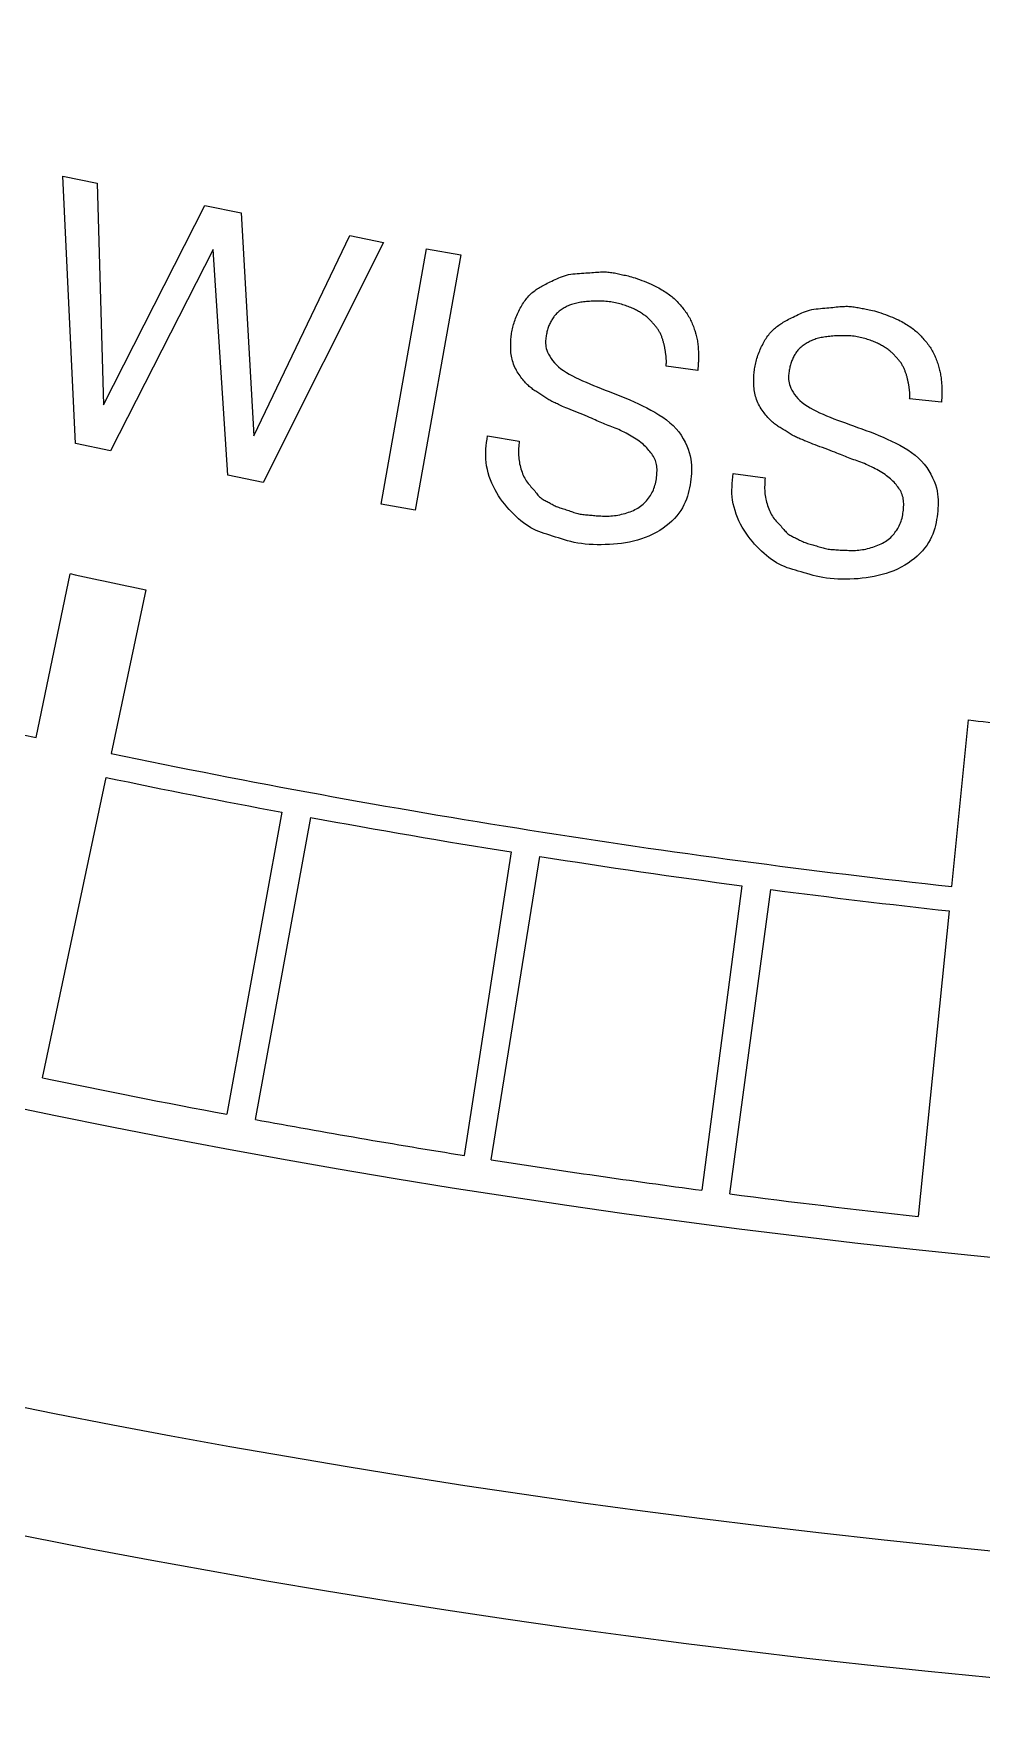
# Model space of a CAD drawing. Extents: x -19.1 to 19.1, y -19.1 to 19.1.
# Drawn here: x -3.735 to -1.853, y -19.15 to -15.799 of the extents above; entities that cross this region are included whole.
import ezdxf

# ---------------------------------------------------------------- set-up
doc = ezdxf.new("R2010")
doc.units = 0
doc.header["$LTSCALE"] = 32.67
doc.layers.add('G_OM_TRIE_D_ESQUISSE__ISO_', color=7, linetype='Continuous')
doc.layers.add('VISIBLE__ISO_', color=7, linetype='Continuous')

msp = doc.modelspace()

# ---------------------------------------------------------------- linework, layer by layer
at = {"layer": 'G_OM_TRIE_D_ESQUISSE__ISO_', "color": 7, "linetype": 'Continuous'}
msp.add_circle((0, 0), 18.9, dxfattribs=at)
at = {"layer": 'VISIBLE__ISO_', "color": 7, "linetype": 'Continuous'}
for p, q in [((-3.6522, -16.6128), (-3.6773, -16.0818)), ((-3.6773, -16.0818), (-3.6088, -16.0959)), ((-3.6088, -16.0959), (-3.5968, -16.5358)), ((-3.5968, -16.5358), (-3.3955, -16.14)), ((-3.3955, -16.14), (-3.3227, -16.1549)), ((-3.3227, -16.1549), (-3.298, -16.5977)), ((-3.298, -16.5977), (-3.1074, -16.1996)), ((-3.0401, -16.2134), (-3.2794, -16.69)), ((-3.1074, -16.1996), (-3.0401, -16.2134)), ((-3.3783, -16.2277), (-3.5823, -16.6273)), ((-3.3492, -16.6754), (-3.3783, -16.2277)), ((-3.0448, -16.7329), (-2.9545, -16.2261)), ((-2.8868, -16.2382), (-2.9774, -16.745)), ((-2.9545, -16.2261), (-2.8868, -16.2382)), ((-2.4159, -16.4676), (-2.4789, -16.4592)), ((-1.9317, -16.5305), (-1.9948, -16.524)), ((-3.5823, -16.6273), (-3.6522, -16.6128)), ((-2.8336, -16.5973), (-2.7706, -16.608)), ((-3.2794, -16.69), (-3.3492, -16.6754)), ((-2.3455, -16.6722), (-2.2822, -16.681)), ((-2.9774, -16.745), (-3.0448, -16.7329)), ((-3.7302, -17.1966), (-3.6625, -16.8712)), ((-3.5123, -16.9031), (-3.5813, -17.2282)), ((-1.9113, -17.4924), (-1.8776, -17.1617)), ((-3.718, -17.8724), (-3.5914, -17.2758)), ((-3.2419, -17.3448), (-3.3512, -17.9448)), ((-3.2948, -17.9552), (-3.1849, -17.3553)), ((-2.7867, -17.4237), (-2.8796, -18.0265)), ((-2.826, -18.0349), (-2.7297, -17.4327)), ((-2.328, -17.4909), (-2.4075, -18.0956)), ((-2.352, -18.1029), (-2.2703, -17.4985)), ((-1.9163, -17.5408), (-1.9781, -18.1475))]:
    msp.add_line(p, q, dxfattribs=at)
for points in [[(-2.7706, -16.608), (-2.7709, -16.6115), (-2.7712, -16.6151), (-2.7715, -16.6186), (-2.7717, -16.6222), (-2.7718, -16.6257), (-2.7719, -16.6292), (-2.7719, -16.6327), (-2.7718, -16.6362), (-2.7716, -16.6396), (-2.7713, -16.6431), (-2.7708, -16.6465), (-2.7703, -16.6498), (-2.7697, -16.6532), (-2.7689, -16.6565), (-2.7681, -16.6598), (-2.7671, -16.6631), (-2.7661, -16.6663), (-2.765, -16.6695), (-2.7638, -16.6726), (-2.7626, -16.6757), (-2.7612, -16.6787), (-2.7597, -16.6816), (-2.7581, -16.6843), (-2.7565, -16.687), (-2.7547, -16.6895), (-2.7529, -16.6919), (-2.751, -16.6942), (-2.7491, -16.6964), (-2.7472, -16.6986), (-2.7453, -16.7007), (-2.7434, -16.7028), (-2.7416, -16.7049), (-2.7398, -16.707), (-2.7382, -16.7091), (-2.7365, -16.7112), (-2.7349, -16.7132), (-2.7333, -16.7151), (-2.7317, -16.717), (-2.73, -16.7187), (-2.7283, -16.7202), (-2.7266, -16.7216), (-2.7248, -16.7228), (-2.7229, -16.724), (-2.721, -16.725), (-2.7191, -16.726), (-2.7171, -16.7269), (-2.7152, -16.7279), (-2.7132, -16.7289), (-2.7113, -16.7299), (-2.7093, -16.731), (-2.7074, -16.7322), (-2.7054, -16.7333), (-2.7034, -16.7345), (-2.7013, -16.7356), (-2.6992, -16.7366), (-2.697, -16.7376), (-2.6947, -16.7386), (-2.6923, -16.7394), (-2.6899, -16.7403), (-2.6874, -16.741), (-2.6849, -16.7418), (-2.6824, -16.7426), (-2.6798, -16.7434), (-2.6772, -16.7442), (-2.6747, -16.7451), (-2.6721, -16.7459), (-2.6696, -16.7469), (-2.667, -16.7478), (-2.6645, -16.7486), (-2.6619, -16.7495), (-2.6594, -16.7503), (-2.6568, -16.751), (-2.6543, -16.7516), (-2.6518, -16.7522), (-2.6492, -16.7527), (-2.6467, -16.7531), (-2.6441, -16.7535), (-2.6416, -16.7538), (-2.639, -16.7541), (-2.6364, -16.7544), (-2.6338, -16.7546), (-2.6312, -16.7549), (-2.6285, -16.7551), (-2.6258, -16.7553), (-2.6231, -16.7556), (-2.6202, -16.7558), (-2.6174, -16.756), (-2.6144, -16.7562), (-2.6114, -16.7564), (-2.6083, -16.7566), (-2.6051, -16.7567), (-2.6019, -16.7568), (-2.5986, -16.7569), (-2.5952, -16.7569), (-2.5918, -16.7568), (-2.5884, -16.7566), (-2.5849, -16.7563), (-2.5814, -16.7559), (-2.5779, -16.7554), (-2.5743, -16.7548), (-2.5708, -16.7541), (-2.5673, -16.7533), (-2.5638, -16.7524), (-2.5603, -16.7515), (-2.5569, -16.7504), (-2.5535, -16.7493), (-2.5502, -16.7481), (-2.547, -16.7469), (-2.5438, -16.7455), (-2.5407, -16.744), (-2.5377, -16.7424), (-2.5348, -16.7408), (-2.5321, -16.739), (-2.5294, -16.7372), (-2.5269, -16.7352), (-2.5244, -16.7331), (-2.5221, -16.731), (-2.5198, -16.7287), (-2.5177, -16.7264), (-2.5156, -16.724), (-2.5137, -16.7215), (-2.5118, -16.7189), (-2.51, -16.7162), (-2.5083, -16.7134), (-2.5068, -16.7106), (-2.5053, -16.7077), (-2.504, -16.7048), (-2.5028, -16.7018), (-2.5017, -16.6987), (-2.5008, -16.6956), (-2.5, -16.6925), (-2.4992, -16.6893), (-2.4986, -16.6861), (-2.4981, -16.6829), (-2.4977, -16.6796), (-2.4973, -16.6764), (-2.497, -16.6732), (-2.4968, -16.67), (-2.4967, -16.6668), (-2.4967, -16.6637), (-2.4969, -16.6606), (-2.4972, -16.6576), (-2.4976, -16.6546), (-2.4983, -16.6517), (-2.4991, -16.6489), (-2.5001, -16.6462), (-2.5013, -16.6435), (-2.5026, -16.6409), (-2.504, -16.6384), (-2.5056, -16.6359), (-2.5072, -16.6334), (-2.509, -16.631), (-2.5108, -16.6286), (-2.5127, -16.6263), (-2.5147, -16.6239), (-2.5168, -16.6216), (-2.519, -16.6193), (-2.5213, -16.6171), (-2.5237, -16.6149), (-2.5263, -16.6127), (-2.5291, -16.6105), (-2.5319, -16.6083), (-2.5349, -16.6062), (-2.538, -16.604), (-2.5412, -16.602), (-2.5445, -16.5999), (-2.5479, -16.5979), (-2.5513, -16.596), (-2.5548, -16.594), (-2.5583, -16.5922), (-2.5618, -16.5903), (-2.5654, -16.5886), (-2.569, -16.5869), (-2.5725, -16.5852), (-2.5761, -16.5837), (-2.5796, -16.5822), (-2.5832, -16.5807), (-2.5866, -16.5794), (-2.5901, -16.5781), (-2.5935, -16.5768), (-2.5969, -16.5755), (-2.6002, -16.5742), (-2.6034, -16.5729), (-2.6067, -16.5716), (-2.6098, -16.5703), (-2.613, -16.5689), (-2.6162, -16.5674), (-2.6195, -16.5659), (-2.623, -16.5643), (-2.6267, -16.5627), (-2.6306, -16.5609), (-2.6349, -16.5591), (-2.6395, -16.5572), (-2.6444, -16.5552), (-2.6495, -16.5531), (-2.6546, -16.5511), (-2.6597, -16.5491), (-2.6646, -16.5471), (-2.6693, -16.5452), (-2.6737, -16.5435), (-2.6776, -16.5418), (-2.6811, -16.5403), (-2.6843, -16.5389), (-2.6872, -16.5376), (-2.6899, -16.5364), (-2.6923, -16.5352), (-2.6947, -16.5341), (-2.697, -16.533), (-2.6992, -16.532), (-2.7014, -16.531), (-2.7035, -16.53), (-2.7057, -16.529), (-2.7078, -16.5279), (-2.7099, -16.5269), (-2.7119, -16.5257), (-2.714, -16.5246), (-2.716, -16.5233), (-2.7179, -16.5221), (-2.7199, -16.5207), (-2.7218, -16.5194), (-2.7238, -16.518), (-2.7257, -16.5167), (-2.7276, -16.5153), (-2.7296, -16.514), (-2.7315, -16.5127), (-2.7335, -16.5115), (-2.7354, -16.5103), (-2.7374, -16.509), (-2.7393, -16.5078), (-2.7413, -16.5065), (-2.7432, -16.5052), (-2.7451, -16.5038), (-2.7469, -16.5024), (-2.7487, -16.5009), (-2.7505, -16.4993), (-2.7524, -16.4976), (-2.7542, -16.4959), (-2.756, -16.494), (-2.7578, -16.4921), (-2.7596, -16.4901), (-2.7615, -16.488), (-2.7633, -16.4857), (-2.7652, -16.4834), (-2.7671, -16.481), (-2.7689, -16.4785), (-2.7708, -16.4759), (-2.7725, -16.4732), (-2.7743, -16.4704), (-2.7759, -16.4675), (-2.7775, -16.4645), (-2.779, -16.4615), (-2.7804, -16.4584), (-2.7817, -16.4552), (-2.7828, -16.452), (-2.7839, -16.4488), (-2.7847, -16.4455), (-2.7855, -16.4423), (-2.7861, -16.439), (-2.7865, -16.4357), (-2.7869, -16.4324), (-2.7871, -16.4292), (-2.7873, -16.426), (-2.7874, -16.4228), (-2.7874, -16.4197), (-2.7874, -16.4167), (-2.7874, -16.4137), (-2.7873, -16.4108), (-2.7871, -16.4079), (-2.7869, -16.4051), (-2.7867, -16.4022), (-2.7864, -16.3994), (-2.786, -16.3965), (-2.7856, -16.3936), (-2.7851, -16.3908), (-2.7846, -16.3879), (-2.784, -16.385), (-2.7833, -16.382), (-2.7825, -16.3791), (-2.7817, -16.3761), (-2.7808, -16.3732), (-2.7798, -16.3702), (-2.7788, -16.3672), (-2.7777, -16.3642), (-2.7765, -16.3612), (-2.7752, -16.3583), (-2.7739, -16.3553), (-2.7726, -16.3524), (-2.7712, -16.3496), (-2.7698, -16.3467), (-2.7684, -16.344), (-2.7669, -16.3413), (-2.7654, -16.3386), (-2.7638, -16.336), (-2.7622, -16.3335), (-2.7605, -16.331), (-2.7588, -16.3286), (-2.757, -16.3263), (-2.7551, -16.324), (-2.7532, -16.3218), (-2.7513, -16.3197), (-2.7493, -16.3177), (-2.7473, -16.3157), (-2.7453, -16.3138), (-2.7432, -16.312), (-2.7411, -16.3103), (-2.739, -16.3087), (-2.7369, -16.3072), (-2.7347, -16.3057), (-2.7325, -16.3043), (-2.7302, -16.3029), (-2.7279, -16.3015), (-2.7254, -16.3001), (-2.7229, -16.2987), (-2.7203, -16.2974), (-2.7176, -16.296), (-2.7148, -16.2945), (-2.7119, -16.2931), (-2.7088, -16.2916), (-2.7057, -16.2901), (-2.7024, -16.2886), (-2.6991, -16.287), (-2.6956, -16.2855), (-2.692, -16.2839), (-2.6883, -16.2824), (-2.6844, -16.281), (-2.6805, -16.2796), (-2.6765, -16.2784), (-2.6724, -16.2774), (-2.6682, -16.2766), (-2.6639, -16.276), (-2.6596, -16.2755), (-2.6552, -16.2751), (-2.6509, -16.2748), (-2.6466, -16.2745), (-2.6424, -16.2743), (-2.6383, -16.274), (-2.6342, -16.2738), (-2.6303, -16.2735), (-2.6265, -16.2732), (-2.6228, -16.273), (-2.6192, -16.2727), (-2.6157, -16.2725), (-2.6124, -16.2723), (-2.6091, -16.2721), (-2.606, -16.272), (-2.603, -16.272), (-2.6, -16.272), (-2.5972, -16.2721), (-2.5944, -16.2723), (-2.5917, -16.2725), (-2.589, -16.2728), (-2.5863, -16.2731), (-2.5836, -16.2735), (-2.581, -16.274), (-2.5784, -16.2746), (-2.5757, -16.2751), (-2.5731, -16.2757), (-2.5704, -16.2763), (-2.5678, -16.2769), (-2.5651, -16.2775), (-2.5625, -16.2781), (-2.5597, -16.2787), (-2.5569, -16.2793), (-2.554, -16.28), (-2.5508, -16.2808), (-2.5475, -16.2817), (-2.5439, -16.2828), (-2.54, -16.284), (-2.5358, -16.2855), (-2.5314, -16.2871), (-2.5268, -16.2888), (-2.5221, -16.2906), (-2.5174, -16.2925), (-2.5127, -16.2945), (-2.5083, -16.2964), (-2.5041, -16.2984), (-2.5002, -16.3002), (-2.4966, -16.3021), (-2.4933, -16.3038), (-2.4902, -16.3056), (-2.4873, -16.3073), (-2.4845, -16.309), (-2.4819, -16.3107), (-2.4793, -16.3123), (-2.4768, -16.3141), (-2.4744, -16.3158), (-2.472, -16.3175), (-2.4696, -16.3193), (-2.4673, -16.3211), (-2.4651, -16.323), (-2.4629, -16.3249), (-2.4607, -16.3269), (-2.4586, -16.3289), (-2.4566, -16.331), (-2.4546, -16.3331), (-2.4527, -16.3353), (-2.4508, -16.3375), (-2.4489, -16.3397), (-2.4471, -16.342), (-2.4453, -16.3442), (-2.4435, -16.3465), (-2.4418, -16.3487), (-2.4401, -16.351), (-2.4385, -16.3532), (-2.4369, -16.3555), (-2.4354, -16.3578), (-2.4339, -16.3602), (-2.4325, -16.3626), (-2.4312, -16.365), (-2.43, -16.3675), (-2.4288, -16.3699), (-2.4277, -16.3725), (-2.4266, -16.375), (-2.4256, -16.3776), (-2.4246, -16.3802), (-2.4237, -16.3828), (-2.4228, -16.3854), (-2.4219, -16.388), (-2.4211, -16.3906), (-2.4203, -16.3933), (-2.4195, -16.3959), (-2.4188, -16.3985), (-2.4182, -16.4011), (-2.4176, -16.4037), (-2.4171, -16.4063), (-2.4166, -16.4089), (-2.4162, -16.4115), (-2.4159, -16.4141), (-2.4156, -16.4166), (-2.4153, -16.4192), (-2.4151, -16.4217), (-2.4149, -16.4242), (-2.4148, -16.4267), (-2.4146, -16.4291), (-2.4145, -16.4316), (-2.4145, -16.434), (-2.4144, -16.4363), (-2.4144, -16.4386), (-2.4144, -16.4408), (-2.4144, -16.4429), (-2.4145, -16.445), (-2.4145, -16.447), (-2.4146, -16.4489), (-2.4146, -16.4507), (-2.4147, -16.4524), (-2.4148, -16.4541), (-2.4149, -16.4557), (-2.415, -16.4572), (-2.4151, -16.4587), (-2.4152, -16.4601), (-2.4153, -16.4614), (-2.4154, -16.4627), (-2.4155, -16.4639), (-2.4157, -16.4652), (-2.4158, -16.4664), (-2.4159, -16.4676)], [(-2.4789, -16.4592), (-2.4787, -16.4582), (-2.4786, -16.4571), (-2.4785, -16.4561), (-2.4784, -16.4551), (-2.4783, -16.454), (-2.4782, -16.453), (-2.4781, -16.4519), (-2.4781, -16.4508), (-2.4781, -16.4497), (-2.4781, -16.4485), (-2.4782, -16.4474), (-2.4783, -16.4462), (-2.4783, -16.445), (-2.4785, -16.4438), (-2.4786, -16.4426), (-2.4787, -16.4413), (-2.4788, -16.4401), (-2.4789, -16.4388), (-2.4791, -16.4375), (-2.4792, -16.4362), (-2.4794, -16.4349), (-2.4796, -16.4335), (-2.4798, -16.4321), (-2.48, -16.4307), (-2.4802, -16.4293), (-2.4804, -16.4278), (-2.4807, -16.4263), (-2.4809, -16.4248), (-2.4812, -16.4233), (-2.4815, -16.4217), (-2.4818, -16.4202), (-2.4821, -16.4187), (-2.4825, -16.4172), (-2.4828, -16.4156), (-2.4832, -16.4141), (-2.4836, -16.4126), (-2.484, -16.4111), (-2.4844, -16.4096), (-2.4849, -16.4081), (-2.4853, -16.4065), (-2.4858, -16.405), (-2.4864, -16.4035), (-2.4869, -16.402), (-2.4875, -16.4004), (-2.4881, -16.3989), (-2.4888, -16.3974), (-2.4894, -16.396), (-2.4901, -16.3945), (-2.4908, -16.3931), (-2.4915, -16.3917), (-2.4923, -16.3903), (-2.4931, -16.3889), (-2.4939, -16.3876), (-2.4947, -16.3863), (-2.4956, -16.3849), (-2.4966, -16.3836), (-2.4976, -16.3823), (-2.4987, -16.381), (-2.4997, -16.3797), (-2.5009, -16.3784), (-2.502, -16.3771), (-2.5032, -16.3758), (-2.5044, -16.3745), (-2.5055, -16.3732), (-2.5067, -16.3719), (-2.5079, -16.3705), (-2.5091, -16.3692), (-2.5103, -16.3679), (-2.5116, -16.3666), (-2.5129, -16.3653), (-2.5143, -16.3639), (-2.5157, -16.3626), (-2.5172, -16.3614), (-2.5188, -16.3601), (-2.5205, -16.3588), (-2.5222, -16.3576), (-2.524, -16.3563), (-2.5258, -16.3551), (-2.5277, -16.3539), (-2.5296, -16.3527), (-2.5315, -16.3515), (-2.5335, -16.3503), (-2.5355, -16.3492), (-2.5375, -16.3481), (-2.5396, -16.347), (-2.5418, -16.3459), (-2.544, -16.3448), (-2.5463, -16.3437), (-2.5487, -16.3427), (-2.5512, -16.3417), (-2.5538, -16.3407), (-2.5564, -16.3397), (-2.5591, -16.3388), (-2.5618, -16.3379), (-2.5646, -16.337), (-2.5675, -16.3362), (-2.5704, -16.3353), (-2.5734, -16.3346), (-2.5763, -16.3338), (-2.5794, -16.3331), (-2.5825, -16.3325), (-2.5856, -16.332), (-2.5888, -16.3315), (-2.592, -16.3311), (-2.5953, -16.3307), (-2.5986, -16.3305), (-2.6019, -16.3303), (-2.6053, -16.3301), (-2.6086, -16.3301), (-2.612, -16.33), (-2.6152, -16.33), (-2.6185, -16.3301), (-2.6217, -16.3301), (-2.6248, -16.3302), (-2.6278, -16.3303), (-2.6309, -16.3305), (-2.6338, -16.3307), (-2.6368, -16.3309), (-2.6397, -16.3311), (-2.6426, -16.3315), (-2.6454, -16.3318), (-2.6482, -16.3322), (-2.651, -16.3327), (-2.6537, -16.3332), (-2.6564, -16.3338), (-2.659, -16.3344), (-2.6615, -16.3351), (-2.664, -16.3358), (-2.6664, -16.3366), (-2.6687, -16.3374), (-2.6709, -16.3383), (-2.6731, -16.3393), (-2.6753, -16.3403), (-2.6774, -16.3414), (-2.6794, -16.3425), (-2.6815, -16.3436), (-2.6835, -16.3448), (-2.6855, -16.3461), (-2.6875, -16.3474), (-2.6894, -16.3487), (-2.6913, -16.3501), (-2.6931, -16.3516), (-2.6948, -16.3531), (-2.6965, -16.3546), (-2.698, -16.3563), (-2.6994, -16.3579), (-2.7008, -16.3596), (-2.7021, -16.3614), (-2.7033, -16.3631), (-2.7044, -16.365), (-2.7055, -16.3668), (-2.7066, -16.3687), (-2.7076, -16.3706), (-2.7086, -16.3725), (-2.7096, -16.3745), (-2.7105, -16.3764), (-2.7114, -16.3784), (-2.7122, -16.3805), (-2.7129, -16.3825), (-2.7136, -16.3846), (-2.7143, -16.3867), (-2.7149, -16.3889), (-2.7154, -16.3911), (-2.7159, -16.3933), (-2.7163, -16.3956), (-2.7167, -16.398), (-2.7171, -16.4004), (-2.7174, -16.403), (-2.7178, -16.4056), (-2.718, -16.4083), (-2.7181, -16.4111), (-2.7181, -16.4141), (-2.7179, -16.4172), (-2.7174, -16.4204), (-2.7167, -16.4239), (-2.7156, -16.4275), (-2.7141, -16.4314), (-2.7122, -16.4354), (-2.7099, -16.4395), (-2.7073, -16.4437), (-2.7042, -16.448), (-2.7007, -16.4522), (-2.6968, -16.4563), (-2.6924, -16.4604), (-2.6876, -16.4642), (-2.6825, -16.468), (-2.6769, -16.4716), (-2.6711, -16.4751), (-2.6649, -16.4785), (-2.6584, -16.4818), (-2.6517, -16.485), (-2.6448, -16.4881), (-2.6377, -16.4912), (-2.6305, -16.4943), (-2.6231, -16.4973), (-2.6155, -16.5004), (-2.6078, -16.5034), (-2.5999, -16.5065), (-2.5919, -16.5096), (-2.5838, -16.5128), (-2.5756, -16.516), (-2.5674, -16.5194), (-2.559, -16.5228), (-2.5506, -16.5263), (-2.5422, -16.53), (-2.5338, -16.5338), (-2.5255, -16.5378), (-2.5172, -16.542), (-2.509, -16.5463), (-2.5009, -16.5508), (-2.4931, -16.5556), (-2.4855, -16.5606), (-2.4782, -16.5659), (-2.4713, -16.5714), (-2.4649, -16.5772), (-2.459, -16.5833), (-2.4536, -16.5898), (-2.4488, -16.5964), (-2.4446, -16.6033), (-2.4408, -16.6102), (-2.4376, -16.6171), (-2.4349, -16.624), (-2.4327, -16.6308), (-2.4309, -16.6374), (-2.4296, -16.6437), (-2.4288, -16.6497), (-2.4283, -16.6556), (-2.4281, -16.6614), (-2.4282, -16.667), (-2.4285, -16.6725), (-2.429, -16.678), (-2.4296, -16.6836), (-2.4303, -16.6892), (-2.4311, -16.6948), (-2.4321, -16.7005), (-2.4333, -16.7062), (-2.4347, -16.7119), (-2.4364, -16.7176), (-2.4383, -16.7233), (-2.4406, -16.729), (-2.4432, -16.7347), (-2.4463, -16.7403), (-2.4497, -16.7458), (-2.4534, -16.7513), (-2.4576, -16.7566), (-2.4622, -16.7618), (-2.4672, -16.7669), (-2.4727, -16.7718), (-2.4785, -16.7765), (-2.4848, -16.781), (-2.4914, -16.7852), (-2.4983, -16.7892), (-2.5054, -16.7929), (-2.5128, -16.7964), (-2.5203, -16.7995), (-2.5279, -16.8022), (-2.5356, -16.8046), (-2.5434, -16.8067), (-2.5513, -16.8084), (-2.5592, -16.8099), (-2.5672, -16.811), (-2.5752, -16.812), (-2.5833, -16.8127), (-2.5914, -16.8132), (-2.5996, -16.8135), (-2.6077, -16.8137), (-2.6158, -16.8137), (-2.6238, -16.8134), (-2.6317, -16.813), (-2.6394, -16.8124), (-2.6469, -16.8115), (-2.6542, -16.8104), (-2.6612, -16.8091), (-2.6679, -16.8075), (-2.6744, -16.8059), (-2.6807, -16.8041), (-2.6868, -16.8022), (-2.6927, -16.8003), (-2.6985, -16.7984), (-2.7043, -16.7965), (-2.7099, -16.7947), (-2.7154, -16.793), (-2.7209, -16.7912), (-2.7263, -16.7893), (-2.7316, -16.7874), (-2.7369, -16.7852), (-2.7421, -16.7828), (-2.7473, -16.7801), (-2.7523, -16.7771), (-2.7574, -16.7738), (-2.7623, -16.7701), (-2.7672, -16.7663), (-2.7721, -16.7621), (-2.7768, -16.7577), (-2.7815, -16.7532), (-2.7861, -16.7485), (-2.7906, -16.7436), (-2.795, -16.7385), (-2.7993, -16.7333), (-2.8035, -16.7279), (-2.8075, -16.7224), (-2.8114, -16.7166), (-2.815, -16.7107), (-2.8185, -16.7045), (-2.8218, -16.6981), (-2.8248, -16.6915), (-2.8275, -16.6848), (-2.83, -16.678), (-2.8321, -16.6711), (-2.8338, -16.6642), (-2.8353, -16.6573), (-2.8363, -16.6504), (-2.8369, -16.6436), (-2.8371, -16.6369), (-2.837, -16.6302), (-2.8366, -16.6235), (-2.8361, -16.617), (-2.8354, -16.6104), (-2.8345, -16.6039), (-2.8336, -16.5973)], [(-2.2822, -16.681), (-2.2824, -16.6846), (-2.2826, -16.6882), (-2.2827, -16.6917), (-2.2828, -16.6953), (-2.2829, -16.6988), (-2.2829, -16.7023), (-2.2828, -16.7058), (-2.2826, -16.7093), (-2.2823, -16.7127), (-2.2818, -16.7162), (-2.2813, -16.7195), (-2.2807, -16.7229), (-2.2799, -16.7262), (-2.2791, -16.7295), (-2.2782, -16.7328), (-2.2771, -16.736), (-2.276, -16.7392), (-2.2748, -16.7424), (-2.2736, -16.7455), (-2.2722, -16.7485), (-2.2707, -16.7515), (-2.2692, -16.7543), (-2.2675, -16.757), (-2.2658, -16.7596), (-2.264, -16.7621), (-2.2621, -16.7644), (-2.2601, -16.7667), (-2.2581, -16.7688), (-2.2562, -16.7709), (-2.2542, -16.773), (-2.2523, -16.775), (-2.2504, -16.7771), (-2.2486, -16.7792), (-2.2468, -16.7812), (-2.2451, -16.7832), (-2.2435, -16.7852), (-2.2418, -16.7871), (-2.2401, -16.7889), (-2.2384, -16.7906), (-2.2367, -16.7921), (-2.2349, -16.7934), (-2.2331, -16.7946), (-2.2312, -16.7956), (-2.2292, -16.7966), (-2.2273, -16.7975), (-2.2253, -16.7984), (-2.2233, -16.7993), (-2.2213, -16.8003), (-2.2194, -16.8013), (-2.2174, -16.8023), (-2.2154, -16.8034), (-2.2134, -16.8045), (-2.2114, -16.8056), (-2.2093, -16.8066), (-2.2071, -16.8076), (-2.2049, -16.8086), (-2.2026, -16.8094), (-2.2002, -16.8102), (-2.1977, -16.811), (-2.1952, -16.8117), (-2.1927, -16.8124), (-2.1901, -16.8131), (-2.1875, -16.8138), (-2.1849, -16.8145), (-2.1824, -16.8153), (-2.1798, -16.8161), (-2.1772, -16.817), (-2.1746, -16.8178), (-2.172, -16.8186), (-2.1695, -16.8194), (-2.1669, -16.8201), (-2.1644, -16.8208), (-2.1618, -16.8213), (-2.1592, -16.8218), (-2.1567, -16.8222), (-2.1541, -16.8226), (-2.1516, -16.8229), (-2.149, -16.8231), (-2.1464, -16.8233), (-2.1438, -16.8235), (-2.1412, -16.8237), (-2.1386, -16.8239), (-2.1359, -16.824), (-2.1332, -16.8242), (-2.1304, -16.8243), (-2.1276, -16.8245), (-2.1247, -16.8246), (-2.1218, -16.8247), (-2.1188, -16.8248), (-2.1157, -16.8249), (-2.1125, -16.825), (-2.1092, -16.825), (-2.1059, -16.825), (-2.1026, -16.8249), (-2.0992, -16.8247), (-2.0957, -16.8244), (-2.0923, -16.824), (-2.0888, -16.8235), (-2.0853, -16.8229), (-2.0818, -16.8222), (-2.0783, -16.8214), (-2.0748, -16.8205), (-2.0713, -16.8195), (-2.0679, -16.8185), (-2.0645, -16.8173), (-2.0611, -16.8161), (-2.0578, -16.8148), (-2.0546, -16.8135), (-2.0515, -16.812), (-2.0485, -16.8104), (-2.0455, -16.8088), (-2.0427, -16.807), (-2.04, -16.8052), (-2.0374, -16.8033), (-2.0349, -16.8012), (-2.0325, -16.7991), (-2.0302, -16.7969), (-2.028, -16.7946), (-2.0259, -16.7922), (-2.024, -16.7897), (-2.0221, -16.7871), (-2.0203, -16.7845), (-2.0186, -16.7817), (-2.017, -16.779), (-2.0155, -16.7761), (-2.0142, -16.7732), (-2.0129, -16.7702), (-2.0118, -16.7671), (-2.0108, -16.7641), (-2.01, -16.7609), (-2.0092, -16.7577), (-2.0086, -16.7546), (-2.0081, -16.7513), (-2.0076, -16.7481), (-2.0073, -16.7449), (-2.007, -16.7416), (-2.0068, -16.7384), (-2.0067, -16.7352), (-2.0067, -16.732), (-2.0068, -16.7289), (-2.007, -16.7258), (-2.0074, -16.7228), (-2.008, -16.7199), (-2.0087, -16.717), (-2.0096, -16.7142), (-2.0107, -16.7115), (-2.0119, -16.7089), (-2.0133, -16.7063), (-2.0148, -16.7038), (-2.0165, -16.7013), (-2.0182, -16.6989), (-2.02, -16.6966), (-2.0219, -16.6942), (-2.0239, -16.6919), (-2.0259, -16.6897), (-2.0281, -16.6874), (-2.0303, -16.6852), (-2.0327, -16.683), (-2.0352, -16.6809), (-2.0379, -16.6787), (-2.0407, -16.6766), (-2.0436, -16.6745), (-2.0466, -16.6725), (-2.0498, -16.6705), (-2.0531, -16.6685), (-2.0564, -16.6665), (-2.0598, -16.6646), (-2.0633, -16.6627), (-2.0668, -16.6609), (-2.0704, -16.6592), (-2.074, -16.6574), (-2.0776, -16.6558), (-2.0812, -16.6542), (-2.0848, -16.6526), (-2.0885, -16.6512), (-2.092, -16.6498), (-2.0956, -16.6484), (-2.0991, -16.6472), (-2.1026, -16.646), (-2.106, -16.6448), (-2.1094, -16.6436), (-2.1128, -16.6424), (-2.1161, -16.6412), (-2.1193, -16.64), (-2.1225, -16.6388), (-2.1257, -16.6375), (-2.129, -16.6361), (-2.1324, -16.6347), (-2.1359, -16.6332), (-2.1396, -16.6316), (-2.1436, -16.63), (-2.1479, -16.6283), (-2.1526, -16.6265), (-2.1576, -16.6247), (-2.1627, -16.6228), (-2.1678, -16.6209), (-2.173, -16.619), (-2.178, -16.6172), (-2.1827, -16.6154), (-2.1871, -16.6138), (-2.1911, -16.6123), (-2.1947, -16.6108), (-2.1979, -16.6095), (-2.2008, -16.6083), (-2.2035, -16.6071), (-2.206, -16.6061), (-2.2084, -16.605), (-2.2107, -16.604), (-2.213, -16.6031), (-2.2152, -16.6021), (-2.2174, -16.6012), (-2.2196, -16.6002), (-2.2217, -16.5992), (-2.2238, -16.5982), (-2.2259, -16.5972), (-2.228, -16.5961), (-2.23, -16.5949), (-2.232, -16.5937), (-2.234, -16.5924), (-2.236, -16.5911), (-2.2379, -16.5898), (-2.2399, -16.5885), (-2.2419, -16.5872), (-2.2438, -16.586), (-2.2458, -16.5847), (-2.2478, -16.5836), (-2.2498, -16.5824), (-2.2518, -16.5812), (-2.2538, -16.58), (-2.2558, -16.5788), (-2.2577, -16.5775), (-2.2596, -16.5762), (-2.2615, -16.5749), (-2.2634, -16.5734), (-2.2653, -16.5719), (-2.2671, -16.5702), (-2.269, -16.5685), (-2.2708, -16.5668), (-2.2727, -16.5649), (-2.2746, -16.5629), (-2.2765, -16.5608), (-2.2784, -16.5587), (-2.2804, -16.5564), (-2.2823, -16.554), (-2.2842, -16.5516), (-2.2861, -16.549), (-2.288, -16.5464), (-2.2898, -16.5436), (-2.2915, -16.5408), (-2.2932, -16.5379), (-2.2948, -16.5349), (-2.2963, -16.5318), (-2.2976, -16.5287), (-2.2989, -16.5255), (-2.3, -16.5223), (-2.301, -16.5191), (-2.3018, -16.5158), (-2.3025, -16.5126), (-2.3031, -16.5093), (-2.3035, -16.5061), (-2.3038, -16.5028), (-2.3041, -16.4996), (-2.3043, -16.4965), (-2.3044, -16.4934), (-2.3045, -16.4904), (-2.3045, -16.4874), (-2.3045, -16.4845), (-2.3044, -16.4816), (-2.3043, -16.4787), (-2.3042, -16.4758), (-2.3039, -16.473), (-2.3037, -16.4701), (-2.3033, -16.4673), (-2.3029, -16.4644), (-2.3025, -16.4615), (-2.3019, -16.4585), (-2.3013, -16.4556), (-2.3007, -16.4526), (-2.2999, -16.4496), (-2.2991, -16.4466), (-2.2982, -16.4436), (-2.2973, -16.4406), (-2.2962, -16.4376), (-2.2951, -16.4346), (-2.294, -16.4316), (-2.2928, -16.4286), (-2.2915, -16.4257), (-2.2902, -16.4228), (-2.2889, -16.4199), (-2.2875, -16.4171), (-2.2861, -16.4144), (-2.2847, -16.4117), (-2.2832, -16.409), (-2.2817, -16.4065), (-2.28, -16.404), (-2.2784, -16.4015), (-2.2767, -16.3991), (-2.2749, -16.3968), (-2.273, -16.3945), (-2.2712, -16.3923), (-2.2692, -16.3902), (-2.2673, -16.3882), (-2.2653, -16.3863), (-2.2633, -16.3845), (-2.2613, -16.3827), (-2.2592, -16.381), (-2.2571, -16.3794), (-2.255, -16.3779), (-2.2528, -16.3764), (-2.2506, -16.3749), (-2.2483, -16.3735), (-2.2459, -16.372), (-2.2434, -16.3706), (-2.2408, -16.3691), (-2.2381, -16.3676), (-2.2354, -16.3661), (-2.2325, -16.3646), (-2.2295, -16.3631), (-2.2264, -16.3615), (-2.2232, -16.3599), (-2.2199, -16.3582), (-2.2164, -16.3565), (-2.2129, -16.3549), (-2.2092, -16.3532), (-2.2054, -16.3517), (-2.2016, -16.3503), (-2.1976, -16.349), (-2.1935, -16.3478), (-2.1893, -16.3469), (-2.185, -16.3461), (-2.1807, -16.3455), (-2.1764, -16.345), (-2.1721, -16.3445), (-2.1678, -16.3442), (-2.1636, -16.3438), (-2.1595, -16.3435), (-2.1554, -16.3431), (-2.1515, -16.3427), (-2.1477, -16.3423), (-2.144, -16.3419), (-2.1405, -16.3416), (-2.137, -16.3412), (-2.1337, -16.3409), (-2.1304, -16.3407), (-2.1273, -16.3405), (-2.1243, -16.3404), (-2.1213, -16.3403), (-2.1185, -16.3403), (-2.1157, -16.3404), (-2.113, -16.3406), (-2.1102, -16.3408), (-2.1076, -16.3411), (-2.1049, -16.3414), (-2.1022, -16.3418), (-2.0996, -16.3423), (-2.0969, -16.3427), (-2.0943, -16.3432), (-2.0916, -16.3438), (-2.089, -16.3443), (-2.0863, -16.3448), (-2.0836, -16.3453), (-2.0809, -16.3458), (-2.078, -16.3464), (-2.0751, -16.347), (-2.0719, -16.3477), (-2.0685, -16.3485), (-2.0649, -16.3495), (-2.061, -16.3506), (-2.0568, -16.3519), (-2.0523, -16.3534), (-2.0476, -16.355), (-2.0428, -16.3567), (-2.0381, -16.3585), (-2.0334, -16.3603), (-2.0289, -16.3621), (-2.0247, -16.3639), (-2.0207, -16.3657), (-2.0171, -16.3674), (-2.0137, -16.3691), (-2.0106, -16.3707), (-2.0076, -16.3723), (-2.0048, -16.3739), (-2.0021, -16.3756), (-1.9995, -16.3772), (-1.997, -16.3788), (-1.9945, -16.3805), (-1.992, -16.3822), (-1.9896, -16.3839), (-1.9873, -16.3856), (-1.985, -16.3874), (-1.9827, -16.3893), (-1.9805, -16.3912), (-1.9784, -16.3932), (-1.9763, -16.3952), (-1.9742, -16.3973), (-1.9722, -16.3994), (-1.9703, -16.4015), (-1.9683, -16.4037), (-1.9664, -16.4059), (-1.9646, -16.4081), (-1.9628, -16.4103), (-1.961, -16.4124), (-1.9592, -16.4147), (-1.9575, -16.4169), (-1.9558, -16.4191), (-1.9543, -16.4214), (-1.9527, -16.4237), (-1.9513, -16.426), (-1.9499, -16.4284), (-1.9486, -16.4308), (-1.9473, -16.4333), (-1.9462, -16.4358), (-1.945, -16.4383), (-1.9439, -16.4408), (-1.9429, -16.4434), (-1.9419, -16.446), (-1.9409, -16.4486), (-1.94, -16.4512), (-1.9391, -16.4538), (-1.9382, -16.4564), (-1.9374, -16.459), (-1.9366, -16.4616), (-1.9359, -16.4642), (-1.9352, -16.4668), (-1.9346, -16.4693), (-1.9341, -16.4719), (-1.9336, -16.4745), (-1.9332, -16.477), (-1.9328, -16.4796), (-1.9325, -16.4821), (-1.9322, -16.4846), (-1.9319, -16.4871), (-1.9317, -16.4896), (-1.9315, -16.4921), (-1.9313, -16.4945), (-1.9312, -16.4969), (-1.9311, -16.4992), (-1.931, -16.5015), (-1.9309, -16.5037), (-1.9309, -16.5059), (-1.9309, -16.5079), (-1.9309, -16.5099), (-1.9309, -16.5118), (-1.9309, -16.5136), (-1.9309, -16.5154), (-1.9309, -16.517), (-1.931, -16.5186), (-1.931, -16.5202), (-1.9311, -16.5216), (-1.9312, -16.523), (-1.9312, -16.5243), (-1.9313, -16.5256), (-1.9314, -16.5269), (-1.9315, -16.5281), (-1.9316, -16.5293), (-1.9317, -16.5305)], [(-1.9948, -16.524), (-1.9947, -16.5229), (-1.9946, -16.5219), (-1.9945, -16.5209), (-1.9945, -16.5198), (-1.9944, -16.5188), (-1.9943, -16.5177), (-1.9943, -16.5166), (-1.9943, -16.5155), (-1.9943, -16.5144), (-1.9944, -16.5133), (-1.9945, -16.5121), (-1.9946, -16.511), (-1.9947, -16.5098), (-1.9949, -16.5086), (-1.995, -16.5073), (-1.9952, -16.5061), (-1.9953, -16.5049), (-1.9955, -16.5036), (-1.9957, -16.5023), (-1.9959, -16.501), (-1.9961, -16.4997), (-1.9963, -16.4983), (-1.9965, -16.4969), (-1.9967, -16.4955), (-1.997, -16.4941), (-1.9973, -16.4926), (-1.9976, -16.4911), (-1.9979, -16.4896), (-1.9982, -16.4881), (-1.9985, -16.4866), (-1.9989, -16.4851), (-1.9993, -16.4836), (-1.9996, -16.482), (-2, -16.4805), (-2.0005, -16.479), (-2.0009, -16.4775), (-2.0013, -16.476), (-2.0018, -16.4745), (-2.0023, -16.473), (-2.0028, -16.4715), (-2.0034, -16.47), (-2.0039, -16.4685), (-2.0046, -16.467), (-2.0052, -16.4655), (-2.0058, -16.464), (-2.0065, -16.4625), (-2.0072, -16.4611), (-2.0079, -16.4596), (-2.0087, -16.4582), (-2.0094, -16.4568), (-2.0102, -16.4555), (-2.011, -16.4541), (-2.0119, -16.4528), (-2.0128, -16.4515), (-2.0137, -16.4502), (-2.0147, -16.4489), (-2.0158, -16.4477), (-2.0169, -16.4464), (-2.018, -16.4451), (-2.0192, -16.4438), (-2.0203, -16.4426), (-2.0215, -16.4413), (-2.0228, -16.44), (-2.024, -16.4387), (-2.0252, -16.4375), (-2.0264, -16.4362), (-2.0276, -16.4349), (-2.0289, -16.4336), (-2.0302, -16.4323), (-2.0316, -16.431), (-2.033, -16.4298), (-2.0344, -16.4285), (-2.036, -16.4273), (-2.0376, -16.426), (-2.0393, -16.4248), (-2.0411, -16.4236), (-2.0429, -16.4224), (-2.0448, -16.4212), (-2.0467, -16.4201), (-2.0486, -16.4189), (-2.0506, -16.4178), (-2.0526, -16.4167), (-2.0546, -16.4156), (-2.0567, -16.4146), (-2.0588, -16.4135), (-2.061, -16.4125), (-2.0633, -16.4115), (-2.0656, -16.4105), (-2.068, -16.4095), (-2.0705, -16.4086), (-2.0731, -16.4077), (-2.0758, -16.4068), (-2.0785, -16.4059), (-2.0813, -16.4051), (-2.0841, -16.4043), (-2.087, -16.4035), (-2.0899, -16.4028), (-2.0929, -16.4021), (-2.0959, -16.4014), (-2.0989, -16.4008), (-2.102, -16.4003), (-2.1052, -16.3998), (-2.1084, -16.3994), (-2.1116, -16.3991), (-2.1149, -16.3989), (-2.1182, -16.3987), (-2.1216, -16.3986), (-2.1249, -16.3986), (-2.1283, -16.3986), (-2.1316, -16.3987), (-2.1349, -16.3988), (-2.1381, -16.3989), (-2.1413, -16.399), (-2.1444, -16.3992), (-2.1475, -16.3994), (-2.1505, -16.3997), (-2.1534, -16.3999), (-2.1564, -16.4002), (-2.1593, -16.4006), (-2.1621, -16.401), (-2.165, -16.4014), (-2.1678, -16.4019), (-2.1705, -16.4025), (-2.1732, -16.403), (-2.1759, -16.4037), (-2.1785, -16.4044), (-2.181, -16.4051), (-2.1834, -16.4059), (-2.1858, -16.4068), (-2.1881, -16.4077), (-2.1903, -16.4087), (-2.1924, -16.4097), (-2.1946, -16.4107), (-2.1966, -16.4119), (-2.1987, -16.413), (-2.2007, -16.4143), (-2.2027, -16.4155), (-2.2047, -16.4168), (-2.2066, -16.4182), (-2.2085, -16.4196), (-2.2103, -16.4211), (-2.2121, -16.4226), (-2.2138, -16.4241), (-2.2154, -16.4257), (-2.2168, -16.4274), (-2.2182, -16.4291), (-2.2195, -16.4308), (-2.2208, -16.4326), (-2.2219, -16.4344), (-2.223, -16.4362), (-2.2241, -16.4381), (-2.2251, -16.44), (-2.2261, -16.442), (-2.227, -16.4439), (-2.2279, -16.4459), (-2.2288, -16.4479), (-2.2296, -16.4499), (-2.2303, -16.452), (-2.231, -16.4541), (-2.2317, -16.4562), (-2.2322, -16.4583), (-2.2328, -16.4605), (-2.2332, -16.4627), (-2.2336, -16.4649), (-2.234, -16.4673), (-2.2343, -16.4696), (-2.2346, -16.4721), (-2.2349, -16.4746), (-2.2352, -16.4772), (-2.2353, -16.4799), (-2.2354, -16.4828), (-2.2353, -16.4857), (-2.235, -16.4888), (-2.2344, -16.4921), (-2.2336, -16.4955), (-2.2323, -16.4991), (-2.2308, -16.5029), (-2.2288, -16.5069), (-2.2264, -16.5109), (-2.2236, -16.5151), (-2.2204, -16.5192), (-2.2168, -16.5233), (-2.2127, -16.5273), (-2.2083, -16.5313), (-2.2034, -16.535), (-2.1981, -16.5386), (-2.1925, -16.542), (-2.1865, -16.5454), (-2.1802, -16.5486), (-2.1737, -16.5517), (-2.1669, -16.5547), (-2.1599, -16.5577), (-2.1527, -16.5606), (-2.1454, -16.5634), (-2.1379, -16.5662), (-2.1302, -16.5691), (-2.1224, -16.5719), (-2.1145, -16.5747), (-2.1064, -16.5776), (-2.0982, -16.5806), (-2.0899, -16.5836), (-2.0816, -16.5866), (-2.0731, -16.5898), (-2.0646, -16.5931), (-2.0561, -16.5966), (-2.0476, -16.6001), (-2.0392, -16.6039), (-2.0308, -16.6078), (-2.0224, -16.6119), (-2.0142, -16.6162), (-2.0063, -16.6207), (-1.9985, -16.6255), (-1.9911, -16.6306), (-1.9841, -16.6359), (-1.9775, -16.6415), (-1.9714, -16.6475), (-1.9659, -16.6538), (-1.9609, -16.6603), (-1.9564, -16.667), (-1.9525, -16.6738), (-1.9491, -16.6807), (-1.9462, -16.6875), (-1.9437, -16.6942), (-1.9418, -16.7007), (-1.9403, -16.7069), (-1.9393, -16.713), (-1.9386, -16.7189), (-1.9383, -16.7246), (-1.9382, -16.7302), (-1.9383, -16.7358), (-1.9387, -16.7413), (-1.9391, -16.7468), (-1.9397, -16.7524), (-1.9403, -16.7581), (-1.9412, -16.7638), (-1.9422, -16.7695), (-1.9434, -16.7753), (-1.9449, -16.781), (-1.9467, -16.7868), (-1.9488, -16.7925), (-1.9513, -16.7983), (-1.9542, -16.804), (-1.9574, -16.8096), (-1.961, -16.8152), (-1.9651, -16.8206), (-1.9695, -16.826), (-1.9744, -16.8312), (-1.9797, -16.8362), (-1.9854, -16.8411), (-1.9915, -16.8458), (-1.998, -16.8502), (-2.0047, -16.8544), (-2.0118, -16.8583), (-2.019, -16.862), (-2.0265, -16.8653), (-2.034, -16.8682), (-2.0417, -16.8709), (-2.0494, -16.8731), (-2.0572, -16.8751), (-2.0651, -16.8768), (-2.073, -16.8782), (-2.081, -16.8794), (-2.0891, -16.8803), (-2.0972, -16.8811), (-2.1053, -16.8816), (-2.1134, -16.882), (-2.1215, -16.8822), (-2.1295, -16.8822), (-2.1374, -16.882), (-2.1451, -16.8816), (-2.1527, -16.8809), (-2.16, -16.8801), (-2.167, -16.8789), (-2.1738, -16.8776), (-2.1803, -16.8761), (-2.1866, -16.8745), (-2.1928, -16.8728), (-2.1988, -16.871), (-2.2047, -16.8693), (-2.2104, -16.8676), (-2.2161, -16.866), (-2.2217, -16.8644), (-2.2272, -16.8628), (-2.2327, -16.8611), (-2.2381, -16.8593), (-2.2434, -16.8572), (-2.2487, -16.855), (-2.2539, -16.8525), (-2.2591, -16.8496), (-2.2642, -16.8464), (-2.2693, -16.8429), (-2.2743, -16.8392), (-2.2792, -16.8352), (-2.2841, -16.8309), (-2.2889, -16.8265), (-2.2936, -16.8219), (-2.2983, -16.8172), (-2.3028, -16.8123), (-2.3073, -16.8072), (-2.3116, -16.8019), (-2.3158, -16.7965), (-2.3198, -16.7908), (-2.3237, -16.785), (-2.3273, -16.7789), (-2.3307, -16.7726), (-2.3339, -16.7661), (-2.3368, -16.7595), (-2.3395, -16.7528), (-2.3418, -16.7459), (-2.3438, -16.7391), (-2.3454, -16.7322), (-2.3466, -16.7253), (-2.3474, -16.7186), (-2.3478, -16.7118), (-2.3479, -16.7052), (-2.3477, -16.6985), (-2.3474, -16.6919), (-2.3468, -16.6854), (-2.3462, -16.6788), (-2.3455, -16.6722)]]:
    msp.add_lwpolyline(points, dxfattribs=at)
for radius in [19.15, 18.32]:
    msp.add_circle((0, 0), radius, dxfattribs=at)
for radius, start, end in [(17.5965, 252.26326, 257.76138), (17.2641, 257.752, 258.26143), (17.2641, 263.75622, 264.27011), (17.5965, 258.25684, 263.76422), (17.6452, 258.25619, 259.41298), (17.6452, 259.60128, 260.91323), (17.6452, 261.1006, 262.4186), (17.6452, 262.60759, 263.76536), (18.255, 258.24826, 259.42176), (18.255, 259.60175, 260.92414), (18.255, 261.09427, 262.42181), (18.255, 262.59743, 263.7792)]:
    msp.add_arc((0, 0), radius, start, end, dxfattribs=at)

doc.saveas('drawing.dxf')
